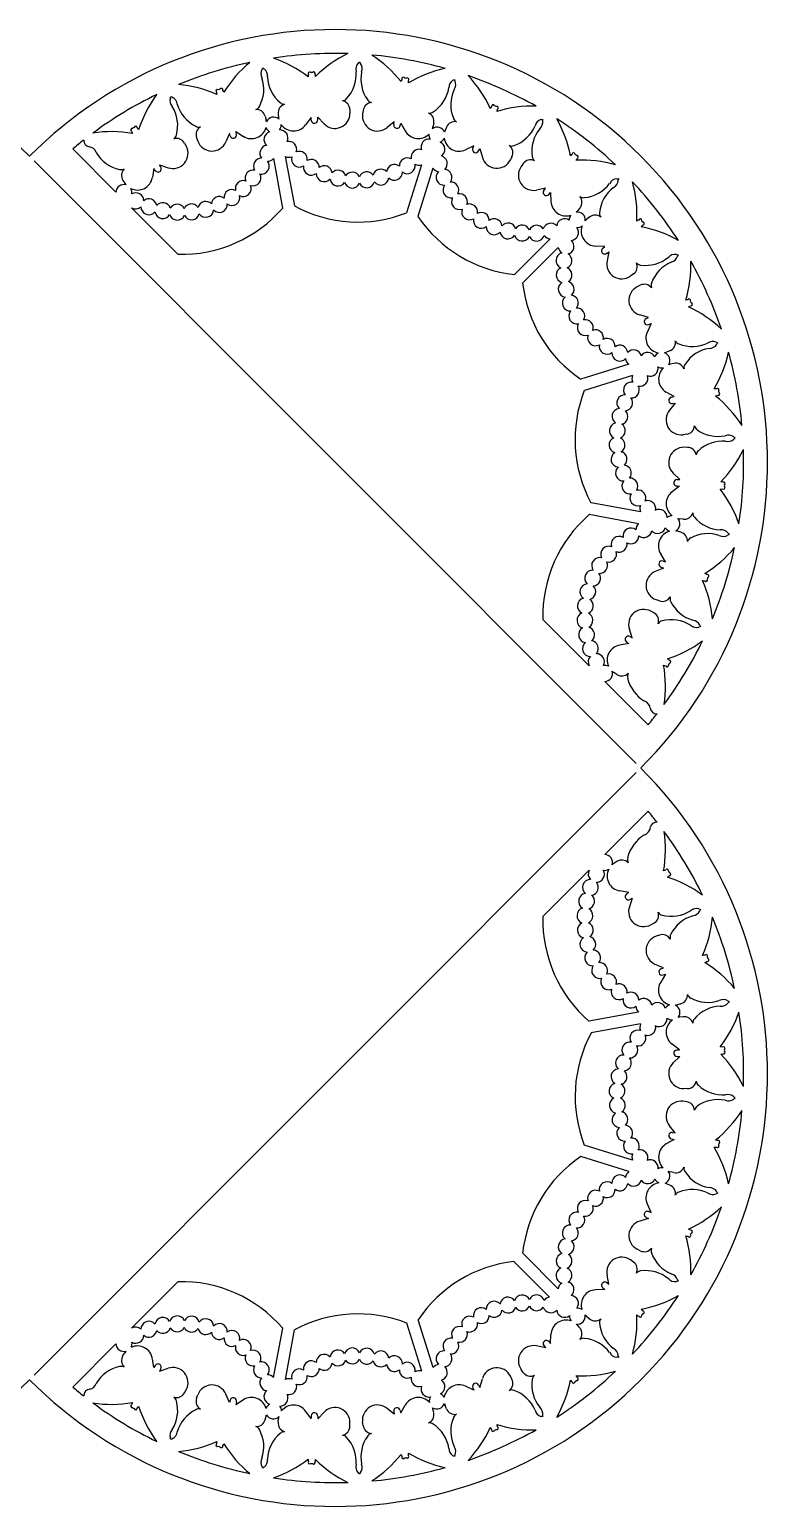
# Model space of a CAD drawing. Extents: x 64 to 312, y 4 to 251.
# Drawn here: x 187.9 to 311.7, y 3.6 to 251.3 of the extents above; entities that cross this region are included whole.
import ezdxf

# ---------------------------------------------------------------- set-up
doc = ezdxf.new("R2010")
doc.units = 0
doc.layers.get('0').update_dxf_attribs({"linetype": 'CONTINUOUS'})

msp = doc.modelspace()

# ---------------------------------------------------------------- linework, layer by layer
for p, q in [((241.63, 237.84), (241.64, 237.25)), ((227.41, 236.71), (227.56, 236.14)), ((229.58, 237.11), (229.64, 236.52)), ((235.1, 236.49), (234.19, 235.26)), ((235.15, 236.05), (235.1, 236.49)), ((236.22, 236.55), (237.28, 235.45)), ((236.23, 236.11), (236.22, 236.55)), ((243.83, 237.7), (243.75, 237.12)), ((249.05, 235.78), (247.86, 234.81)), ((248.99, 235.34), (249.05, 235.78)), ((250.05, 235.15), (250.15, 235.58)), ((250.15, 235.58), (250.91, 234.25)), ((255.71, 235.53), (255.57, 234.95)), ((215.88, 233.12), (216.08, 232.56)), ((221.4, 233.84), (220.8, 232.43)), ((221.55, 233.42), (221.4, 233.84)), ((222.46, 234.17), (223.76, 233.35)), ((222.57, 233.74), (222.46, 234.17)), ((257.81, 234.87), (257.59, 234.32)), ((202.37, 223.97), (195.11, 231.23)), ((213.87, 232.21), (214.16, 231.7)), ((262.41, 231.75), (261.03, 231.1)), ((262.25, 231.34), (262.41, 231.75)), ((263.23, 230.9), (263.43, 231.29)), ((263.43, 231.29), (263.86, 229.83)), ((188.62, 229.25), (289.69, 128.18)), ((208.72, 227.98), (208.48, 226.48)), ((208.97, 227.62), (208.72, 227.98)), ((209.68, 228.56), (211.13, 228.08)), ((209.89, 228.17), (209.68, 228.56)), ((228.82, 229.62), (230.34, 221.31)), ((230.78, 229.98), (232.31, 221.67)), ((253.63, 228.59), (251.12, 220.52)), ((255.55, 228.02), (253.03, 219.93)), ((268.82, 229.92), (268.56, 229.39)), ((270.71, 228.78), (270.36, 228.3)), ((203.54, 225.97), (203.87, 225.48)), ((274.43, 224.65), (272.93, 224.34)), ((274.17, 224.29), (274.43, 224.65)), ((275.02, 223.62), (275.31, 223.96)), ((275.31, 223.96), (275.37, 222.43)), ((212.77, 213.57), (204.99, 221.35)), ((280.21, 221.33), (279.83, 220.88)), ((281.77, 219.77), (281.32, 219.39)), ((275.21, 216.14), (269.24, 210.18)), ((276.59, 214.69), (270.61, 208.72)), ((284.4, 214.87), (282.87, 214.93)), ((284.06, 214.58), (284.4, 214.87)), ((284.73, 213.73), (285.09, 213.99)), ((285.09, 213.99), (284.78, 212.49)), ((289.22, 210.27), (288.74, 209.92)), ((290.36, 208.38), (289.83, 208.11)), ((291.73, 202.99), (290.27, 203.42)), ((291.34, 202.79), (291.73, 202.99)), ((292.19, 201.97), (291.54, 200.59)), ((291.78, 201.81), (292.19, 201.97)), ((295.31, 197.37), (294.76, 197.15)), ((288.41, 195.14), (280.38, 192.63)), ((289.05, 193.24), (280.97, 190.72)), ((295.97, 195.27), (295.39, 195.13)), ((296.02, 189.71), (294.69, 190.47)), ((296.22, 188.6), (295.25, 187.42)), ((295.59, 189.61), (296.02, 189.71)), ((295.78, 188.55), (296.22, 188.6)), ((298.15, 183.39), (297.56, 183.31)), ((298.28, 181.19), (297.69, 181.2)), ((296.99, 175.78), (295.89, 176.84)), ((296.93, 174.66), (295.7, 173.74)), ((296.49, 174.71), (296.93, 174.66)), ((296.55, 175.78), (296.99, 175.78)), ((290.4, 170.37), (282.09, 171.89)), ((290.08, 168.39), (281.8, 169.91)), ((297.55, 169.14), (296.96, 169.2)), ((297.15, 166.97), (296.58, 167.12)), ((294.61, 162.02), (293.79, 163.31)), ((293.86, 161.11), (294.28, 160.96)), ((294.18, 162.13), (294.61, 162.02)), ((294.28, 160.96), (292.87, 160.36)), ((292.66, 153.43), (292.14, 153.71)), ((293.56, 155.44), (293, 155.64)), ((274.01, 152.33), (281.79, 144.55)), ((289, 149.24), (288.52, 150.69)), ((288.62, 149.45), (289, 149.24)), ((288.42, 148.28), (286.92, 148.04)), ((288.06, 148.53), (288.42, 148.28)), ((284.41, 141.93), (291.67, 134.67)), ((286.41, 143.1), (285.92, 143.43)), ((289.69, 126.66), (188.62, 25.59)), ((284.41, 112.91), (291.67, 120.17)), ((286.41, 111.74), (285.92, 111.41)), ((274.01, 102.51), (281.79, 110.29)), ((288.42, 106.56), (286.92, 106.8)), ((288.06, 106.31), (288.42, 106.56)), ((289, 105.6), (288.52, 104.15)), ((288.62, 105.39), (289, 105.6)), ((292.66, 101.41), (292.14, 101.13)), ((293.56, 99.4), (293, 99.2)), ((294.28, 93.89), (292.87, 94.48)), ((294.61, 92.82), (293.79, 91.53)), ((293.86, 93.73), (294.28, 93.89)), ((294.18, 92.71), (294.61, 92.82)), ((297.15, 87.87), (296.58, 87.72)), ((290.06, 86.47), (281.75, 84.94)), ((290.42, 84.5), (282.11, 82.98)), ((297.55, 85.7), (296.96, 85.64)), ((296.93, 80.18), (295.7, 81.1)), ((296.49, 80.13), (296.93, 80.18)), ((296.99, 79.06), (295.89, 78)), ((296.55, 79.06), (296.99, 79.06)), ((298.28, 73.65), (297.69, 73.64)), ((298.15, 71.45), (297.56, 71.53)), ((296.22, 66.24), (295.25, 67.42)), ((296.02, 65.13), (294.69, 64.37)), ((295.59, 65.23), (296.02, 65.13)), ((295.78, 66.29), (296.22, 66.24)), ((288.46, 59.73), (280.37, 62.25)), ((289.03, 61.65), (280.96, 64.16)), ((295.97, 59.57), (295.39, 59.71)), ((295.31, 57.47), (294.76, 57.69)), ((291.34, 52.05), (291.73, 51.85)), ((292.19, 52.87), (291.54, 54.25)), ((291.78, 53.03), (292.19, 52.87)), ((291.73, 51.85), (290.27, 51.42)), ((275.14, 38.69), (269.16, 44.67)), ((276.58, 40.07), (270.62, 46.04)), ((289.22, 44.57), (288.74, 44.92)), ((290.36, 46.46), (289.83, 46.73)), ((285.09, 40.85), (284.78, 42.35)), ((212.77, 41.27), (204.99, 33.49)), ((284.4, 39.97), (282.87, 39.91)), ((284.06, 40.26), (284.4, 39.97)), ((284.73, 41.11), (285.09, 40.85)), ((255.58, 26.87), (253.07, 34.9)), ((281.77, 35.07), (281.32, 35.45)), ((228.83, 25.2), (230.35, 33.48)), ((230.81, 24.88), (232.33, 33.19)), ((253.68, 26.24), (251.16, 34.31)), ((275.31, 30.88), (275.37, 32.41)), ((280.21, 33.51), (279.83, 33.96)), ((202.37, 30.87), (195.11, 23.61)), ((274.43, 30.19), (272.93, 30.5)), ((274.17, 30.55), (274.43, 30.19)), ((275.02, 31.22), (275.31, 30.88)), ((203.54, 28.87), (203.87, 29.36)), ((208.72, 26.86), (208.48, 28.36)), ((208.97, 27.22), (208.72, 26.86)), ((209.68, 26.28), (211.13, 26.76)), ((209.89, 26.67), (209.68, 26.28)), ((263.43, 23.55), (263.86, 25.01)), ((268.82, 24.92), (268.56, 25.45)), ((270.71, 26.06), (270.36, 26.54)), ((213.87, 22.63), (214.16, 23.14)), ((221.4, 21), (220.8, 22.41)), ((262.41, 23.09), (261.03, 23.74)), ((262.25, 23.5), (262.41, 23.09)), ((263.23, 23.94), (263.43, 23.55)), ((215.88, 21.72), (216.08, 22.28)), ((221.55, 21.42), (221.4, 21)), ((222.46, 20.67), (223.76, 21.49)), ((222.57, 21.1), (222.46, 20.67)), ((249.05, 19.06), (247.86, 20.03)), ((250.15, 19.26), (250.91, 20.59)), ((255.71, 19.31), (255.57, 19.89)), ((257.81, 19.97), (257.59, 20.52)), ((227.41, 18.13), (227.56, 18.7)), ((229.58, 17.73), (229.64, 18.32)), ((235.1, 18.35), (234.19, 19.58)), ((235.15, 18.79), (235.1, 18.35)), ((236.22, 18.29), (237.28, 19.39)), ((236.23, 18.73), (236.22, 18.29)), ((241.63, 17), (241.64, 17.59)), ((243.83, 17.14), (243.75, 17.72)), ((248.99, 19.5), (249.05, 19.06)), ((250.05, 19.69), (250.15, 19.26))]:
    msp.add_line(p, q)
for centre, radius, start, end in [((136.56, 178.72), 72.54, 45, 225), ((239.16, 178.72), 72.54, 315, 135), ((239.16, 178.72), 68.54, 102.0707, 112.5447), ((237.81, 230.07), 20.36, 129.64, 148.3927), ((239.16, 178.72), 68.54, 88.2246, 98.6985), ((222.21, 227.21), 20.36, 52.3765, 71.1293), ((250.14, 228.9), 20.36, 115.7938, 134.5465), ((244.05, 244.61), 1.44, 135.3138, 194.815), ((242.31, 246.48), 1.12, 309.3653, 324.0019), ((244.19, 246.37), 1.12, 209.075, 223.7117), ((242.25, 244.71), 1.44, 338.262, 37.7631), ((239.16, 178.72), 68.54, 74.3784, 84.8524), ((234.3, 229.86), 20.36, 38.5304, 57.2831), ((221.18, 241.27), 6, 331.047, 18.464), ((228.14, 243.86), 1.44, 149.16, 208.6611), ((226.01, 245.27), 1.12, 323.2114, 337.8481), ((227.86, 245.61), 1.12, 222.9211, 237.5578), ((226.36, 243.54), 1.44, 352.1081, 51.6093), ((233.79, 243.58), 6, 182.3052, 229.7223), ((234.87, 243.88), 0.256, 41.6699, 221.6699), ((235.24, 243.46), 0.619, 156.134, 191.3247), ((235.24, 243.46), 0.619, 79.7173, 107.2058), ((235.56, 243.92), 0.255, 325.4078, 145.4078), ((235.24, 243.46), 0.619, 355.5984, 31.0983), ((236.67, 243.75), 6, 317.2008, 4.6179), ((249.47, 242.98), 6, 168.4591, 215.8761), ((250.85, 242.51), 0.619, 142.2879, 177.4785), ((250.59, 243.01), 0.256, 27.8237, 207.8237), ((250.85, 242.51), 0.619, 65.8712, 93.3596), ((251.27, 242.89), 0.255, 311.5617, 131.5617), ((261.83, 224.81), 20.36, 101.9477, 120.7004), ((259.67, 241.52), 1.44, 121.4677, 180.9688), ((258.44, 243.76), 1.12, 295.5191, 310.1558), ((260.24, 243.2), 1.12, 195.2288, 209.8655), ((239.16, 178.72), 68.54, 60.5323, 71.0062), ((246.68, 229.53), 20.36, 24.6842, 43.437), ((239.16, 178.72), 68.54, 115.9169, 126.3908), ((225.56, 228.25), 20.36, 143.4861, 162.2388), ((211.09, 221.74), 20.36, 66.2227, 84.9754), ((219.4, 240.96), 0.256, 55.5161, 235.5161), ((219.86, 240.64), 0.619, 169.9802, 205.1708), ((219.86, 240.64), 0.619, 93.5635, 121.0519), ((220.06, 241.16), 0.255, 339.254, 159.254), ((219.86, 240.64), 0.619, 9.4445, 44.9445), ((250.85, 242.51), 0.619, 341.7522, 17.2522), ((252.31, 242.46), 6, 303.3547, 350.7717), ((264.55, 238.65), 6, 154.6129, 202.03), ((257.95, 242.06), 1.44, 324.4158, 23.9169), ((212.87, 239.33), 1.44, 163.0061, 222.5073), ((210.46, 240.19), 1.12, 337.0576, 351.6942), ((212.18, 240.96), 1.12, 236.7673, 251.404), ((206.73, 235.15), 6, 344.8931, 32.3102), ((211.22, 238.59), 1.44, 5.9543, 65.4554), ((218.42, 240.41), 6, 196.1514, 243.5684), ((225.52, 238.8), 1.01, 287.8406, 334.5324), ((225.95, 236.33), 1.51, 14.7795, 94.5047), ((231.08, 237.27), 1.51, 106.2645, 185.9897), ((230.61, 239.73), 1.01, 226.2368, 272.9286), ((240.29, 240.32), 1.01, 273.9945, 320.6863), ((240.12, 237.81), 1.51, 0.9334, 80.6586), ((245.33, 237.5), 1.51, 92.4184, 172.1436), ((245.46, 240), 1.01, 212.3906, 259.0824), ((265.78, 237.86), 0.619, 128.4417, 163.6324), ((265.64, 238.41), 0.256, 13.9776, 193.9776), ((265.78, 237.86), 0.619, 52.025, 79.5135), ((266.28, 238.12), 0.255, 297.7155, 117.7155), ((272.2, 218.05), 20.36, 88.1015, 106.8542), ((265.78, 237.86), 0.619, 327.9061, 3.406), ((225.11, 235.49), 2.53, 6.9811, 14.7795), ((228.83, 235.24), 1.33, 50.0964, 154.9296), ((232.16, 236.78), 2.53, 185.9897, 192.0183), ((228.77, 235.23), 1.33, 322.2614, 3.5427), ((232.16, 236.78), 2.53, 215.5941, 323.0917), ((235.69, 236.08), 0.538, 183.4615, 3.4615), ((239.11, 237.21), 2.53, 223.8313, 0.9334), ((246.26, 236.77), 2.53, 172.1436, 309.2456), ((249.52, 235.24), 0.538, 169.6154, 349.6154), ((255, 238.26), 1.01, 260.1483, 306.8401), ((254.23, 235.87), 1.51, 347.0872, 66.8124), ((259.22, 234.31), 1.51, 78.5722, 158.2974), ((259.94, 236.72), 1.01, 198.5445, 245.2363), ((274.11, 234.79), 1.44, 107.6215, 167.1226), ((272.56, 235.72), 1.44, 310.5697, 10.0708), ((273.44, 237.25), 1.12, 281.673, 296.3096), ((275.05, 236.28), 1.12, 181.3827, 196.0194), ((239.16, 178.72), 68.54, 46.6861, 57.1601), ((258.63, 226.25), 20.36, 10.8381, 29.5908), ((201.61, 213.78), 20.36, 80.0688, 98.8216), ((205.08, 234.42), 0.256, 69.3622, 249.3622), ((205.6, 234.22), 0.619, 183.8263, 219.017), ((205.6, 234.22), 0.619, 107.4096, 134.8981), ((205.67, 234.78), 0.255, 353.1001, 173.1001), ((205.6, 234.22), 0.619, 23.2907, 58.7906), ((211.53, 233.79), 1.01, 301.6868, 348.3786), ((212.54, 231.49), 1.51, 28.6257, 108.3509), ((216.25, 235.91), 1.01, 240.0829, 286.7747), ((217.31, 233.63), 1.51, 120.1107, 199.8359), ((222.06, 233.58), 0.538, 197.3077, 17.3077), ((225.11, 235.49), 2.53, 237.6775, 345.1751), ((228.53, 232.84), 1.33, 107.2397, 229.0342), ((228.83, 235.24), 1.33, 197.2266, 238.5079), ((229.9, 233.09), 1.33, 331.7351, 93.5296), ((253.1, 235.52), 2.53, 209.9852, 315.2754), ((254.9, 231.58), 1.33, 81.6841, 201.3419), ((256.22, 233.58), 1.33, 173.3535, 211.2587), ((253.1, 235.52), 2.53, 339.2888, 347.0872), ((256.28, 233.56), 1.33, 22.4041, 127.2373), ((256.22, 233.58), 1.33, 294.5691, 335.8504), ((259.95, 233.39), 2.53, 187.9018, 295.3994), ((259.95, 233.39), 2.53, 158.2974, 164.326), ((267.18, 237.46), 6, 289.5085, 336.9256), ((278.15, 230.83), 6, 140.7667, 188.1838), ((239.16, 178.72), 68.54, 128.0081, 129.9905), ((198.07, 232.69), 1.12, 178.3605, 258.5444), ((197.71, 230.16), 1.44, 19.8004, 84.493), ((204.26, 233.65), 6, 209.9975, 257.4146), ((211.93, 230.48), 2.53, 251.5236, 28.6257), ((218.47, 233.42), 2.53, 199.8359, 336.9379), ((227.84, 230.52), 1.33, 97.766, 219.5605), ((231.37, 231.17), 1.33, 341.2087, 103.0032), ((233.14, 229.51), 1.33, 350.4015, 112.4769), ((253.21, 229.85), 1.33, 70.0737, 191.8682), ((256.23, 231.16), 1.33, 304.0428, 65.8373), ((262.74, 231.12), 0.538, 155.7692, 335.7692), ((267.47, 230.6), 1.51, 333.2411, 52.9662), ((268.79, 232.73), 1.01, 246.3022, 292.994), ((279.15, 230.33), 0.256, 0.1314, 180.1314), ((203.23, 228.77), 1.01, 253.9291, 300.6209), ((204.8, 226.81), 1.51, 133.9568, 213.682), ((209.43, 227.9), 0.538, 211.1538, 31.1538), ((226.77, 228.34), 1.33, 88.2923, 210.3677), ((226.77, 228.34), 1.33, 259.0995, 39.5605), ((227.84, 230.52), 1.33, 268.2923, 317.4638), ((231.37, 231.17), 1.33, 243.6227, 292.4769), ((233.14, 229.51), 1.33, 161.2087, 301.6697), ((235.15, 228.16), 1.33, 170.4015, 309.3555), ((235.15, 228.16), 1.33, 358.0873, 121.6697), ((237.32, 227.09), 1.33, 6.6938, 129.3555), ((249.1, 227.31), 1.33, 51.4072, 174.9896), ((251.25, 228.41), 1.33, 60.6, 182.6754), ((251.25, 228.41), 1.33, 231.4072, 11.8682), ((253.21, 229.85), 1.33, 240.6, 288.6428), ((256.64, 228.78), 1.33, 214.7891, 264.7846), ((256.64, 228.78), 1.33, 313.5164, 75.3109), ((266.29, 230.53), 2.53, 196.139, 333.2411), ((272.43, 226.82), 2.53, 144.4512, 281.5533), ((271.94, 227.9), 1.51, 64.7261, 144.4512), ((273.22, 230.06), 1.01, 184.6983, 231.3901), ((279.16, 229.77), 0.619, 114.5956, 149.7862), ((279.16, 229.77), 0.619, 38.1789, 65.6673), ((279.16, 229.77), 0.619, 314.0599, 349.5599), ((280.65, 209), 20.36, 74.2553, 93.0081), ((279.7, 229.91), 0.255, 283.8694, 103.8694), ((205.98, 226.88), 2.53, 213.682, 221.4805), ((205.98, 226.88), 2.53, 243.2864, 350.784), ((223.73, 224.6), 1.33, 71.4137, 194.0754), ((225.38, 226.37), 1.33, 79.0995, 202.6819), ((225.38, 226.37), 1.33, 251.4137, 30.3677), ((237.32, 227.09), 1.33, 178.0873, 317.962), ((239.62, 226.35), 1.33, 186.6938, 327.4357), ((239.62, 226.35), 1.33, 16.1675, 137.962), ((242.02, 226.01), 1.33, 196.1675, 336.9094), ((242.02, 226.01), 1.33, 25.6412, 147.4357), ((244.44, 226.06), 1.33, 35.1149, 156.9094), ((244.44, 226.06), 1.33, 205.6412, 346.3831), ((246.82, 226.51), 1.33, 43.7214, 166.3831), ((246.82, 226.51), 1.33, 215.1149, 354.9896), ((249.1, 227.31), 1.33, 223.7214, 2.6754), ((257.43, 226.49), 1.33, 133.5164, 273.9774), ((257.43, 226.49), 1.33, 322.7092, 84.7846), ((258.58, 224.36), 1.33, 330.395, 93.9774), ((280.42, 229.05), 6, 275.6623, 323.0794), ((286.51, 224.79), 1.44, 93.7754, 153.2765), ((285.23, 226.07), 1.44, 296.7235, 356.2246), ((286.46, 227.35), 1.12, 267.8268, 282.4635), ((287.79, 226.02), 1.12, 167.5365, 182.1732), ((239.16, 178.72), 68.54, 32.8399, 43.3139), ((269.44, 220.21), 20.36, 356.9919, 15.7447), ((203.7, 223.93), 1.33, 73.5319, 178.3652), ((203.7, 223.93), 1.33, 349.9537, 31.235), ((205.7, 222.56), 1.33, 359.4274, 121.2219), ((219.71, 221.92), 1.33, 53.3335, 175.128), ((221.83, 223.09), 1.33, 62.8072, 184.6017), ((221.83, 223.09), 1.33, 233.3335, 14.0754), ((223.73, 224.6), 1.33, 242.8072, 22.6819), ((258.58, 224.36), 1.33, 142.7092, 281.6632), ((260.01, 222.4), 1.33, 150.395, 290.2697), ((260.01, 222.4), 1.33, 339.0015, 101.6632), ((274.6, 223.95), 0.538, 141.9231, 321.9231), ((279.06, 222.32), 1.51, 319.3949, 39.1201), ((280.85, 224.07), 1.01, 232.456, 279.1478), ((289.49, 219.98), 6, 126.9206, 174.3377), ((205.64, 222.51), 1.33, 240.9937, 314.1433), ((207.89, 221.54), 1.33, 179.4274, 320.1692), ((207.89, 221.54), 1.33, 8.9011, 130.6956), ((210.22, 220.9), 1.33, 188.9011, 329.362), ((210.22, 220.9), 1.33, 18.0938, 140.1692), ((212.63, 220.63), 1.33, 25.7796, 149.362), ((213.35, 236.07), 22.51, 268.5296, 319.0275), ((215.05, 220.69), 1.33, 34.3862, 157.0478), ((217.43, 221.11), 1.33, 43.8598, 165.6543), ((217.43, 221.11), 1.33, 214.3862, 355.128), ((219.71, 221.92), 1.33, 223.8598, 4.6017), ((242.95, 241.37), 22.39, 241.6266, 291.4087), ((261.71, 220.68), 1.33, 159.0015, 299.7434), ((261.71, 220.68), 1.33, 348.4752, 110.2697), ((263.67, 219.26), 1.33, 357.9489, 119.7434), ((277.9, 222.53), 2.53, 182.2929, 287.5831), ((277.9, 222.53), 2.53, 311.5965, 319.3949), ((279.81, 219.33), 1.33, 354.7118, 99.545), ((284.51, 220.41), 1.01, 170.8522, 217.544), ((212.63, 220.63), 1.33, 198.0938, 337.0478), ((215.05, 220.69), 1.33, 205.7796, 345.6543), ((271.63, 232.49), 22.44, 214.0393, 263.8955), ((263.67, 219.26), 1.33, 168.4752, 309.2171), ((265.83, 218.18), 1.33, 177.9489, 318.6908), ((265.83, 218.18), 1.33, 7.4226, 129.2171), ((268.15, 217.48), 1.33, 16.0291, 138.6908), ((270.54, 217.13), 1.33, 23.7149, 147.2973), ((272.96, 217.1), 1.33, 32.9077, 154.9831), ((275.36, 217.46), 1.33, 42.3814, 164.1759), ((277.66, 218.21), 1.33, 53.9918, 173.6496), ((279.77, 219.37), 1.33, 145.6612, 183.5664), ((278.65, 217.22), 1.33, 276.3504, 38.1449), ((279.77, 219.37), 1.33, 266.8768, 308.158), ((282.97, 217.46), 2.53, 160.2095, 267.7071), ((282.97, 217.46), 2.53, 130.6051, 136.6336), ((282.76, 218.62), 1.51, 50.8799, 130.6051), ((290.21, 218.72), 0.619, 100.7494, 135.9401), ((290.35, 219.26), 0.256, 346.2853, 166.2853), ((290.21, 218.72), 0.619, 300.2138, 335.7137), ((286.7, 198.19), 20.36, 60.4092, 79.1619), ((290.21, 218.72), 0.619, 24.3327, 51.8211), ((290.78, 218.72), 0.255, 270.0232, 90.0232), ((268.15, 217.48), 1.33, 187.4226, 327.2973), ((270.54, 217.13), 1.33, 196.0291, 334.9831), ((272.96, 217.1), 1.33, 203.7149, 344.1759), ((275.36, 217.46), 1.33, 212.9077, 263.4987), ((277.9, 214.92), 1.33, 285.8241, 47.6186), ((277.54, 212.52), 1.33, 105.8241, 246.2851), ((277.9, 214.92), 1.33, 189.626, 237.0923), ((277.54, 212.52), 1.33, 295.0169, 57.0923), ((284.39, 214.16), 0.538, 128.0769, 308.0769), ((291.27, 217.71), 6, 261.8162, 309.2333), ((296.16, 212.12), 1.44, 79.9292, 139.4303), ((295.23, 213.67), 1.44, 282.8774, 342.3785), ((296.72, 214.61), 1.12, 253.9806, 268.6173), ((297.69, 213), 1.12, 153.6904, 168.327), ((277.57, 210.1), 1.33, 115.0169, 253.9709), ((277.57, 210.1), 1.33, 302.7027, 66.2851), ((287.26, 211.98), 2.53, 168.4467, 305.5488), ((288.34, 211.5), 1.51, 305.5488, 25.2739), ((290.5, 212.78), 1.01, 218.6099, 265.3017), ((297.9, 206.74), 6, 113.0744, 160.4915), ((278.49, 211.76), 20.36, 343.1458, 1.8985), ((239.16, 178.72), 68.54, 18.9938, 29.4677), ((292.93, 211.26), 22.46, 186.4951, 236.0337), ((277.92, 207.71), 1.33, 122.7027, 262.5774), ((277.92, 207.71), 1.33, 311.3092, 73.9709), ((290.97, 205.85), 2.53, 116.7589, 253.861), ((291.04, 207.03), 1.51, 37.0338, 116.7589), ((293.18, 208.35), 1.01, 157.006, 203.6978), ((278.62, 205.39), 1.33, 131.3092, 272.0511), ((278.62, 205.39), 1.33, 320.7829, 82.5774), ((298.3, 205.33), 0.619, 86.9033, 122.0939), ((298.56, 205.83), 0.256, 332.4391, 152.4391), ((298.3, 205.33), 0.619, 10.4865, 37.975), ((279.7, 203.23), 1.33, 140.7829, 281.5248), ((279.7, 203.23), 1.33, 330.2566, 92.0511), ((298.3, 205.33), 0.619, 286.3676, 321.8676), ((289.97, 186.24), 20.36, 46.563, 65.3158), ((298.85, 205.2), 0.255, 256.177, 76.177), ((281.12, 201.27), 1.33, 150.2566, 290.9985), ((281.12, 201.27), 1.33, 339.7303, 101.5248), ((282.84, 199.57), 1.33, 348.3368, 110.9985), ((291.56, 202.3), 0.538, 114.2308, 294.2308), ((282.84, 199.57), 1.33, 159.7303, 299.605), ((284.8, 198.14), 1.33, 168.3368, 307.2908), ((284.8, 198.14), 1.33, 356.0226, 119.605), ((286.93, 196.99), 1.33, 5.2154, 127.2908), ((293.83, 199.51), 2.53, 154.6006, 259.8908), ((294.75, 198.78), 1.51, 291.7026, 11.4278), ((297.16, 199.5), 1.01, 204.7637, 251.4555), ((299.09, 204.1), 6, 247.97, 295.3871), ((302.5, 197.51), 1.44, 66.0831, 125.5842), ((301.96, 199.23), 1.44, 269.0312, 328.5323), ((303.64, 199.8), 1.12, 240.1345, 254.7712), ((304.2, 198), 1.12, 139.8442, 154.4809), ((286.93, 196.99), 1.33, 176.0226, 316.4836), ((289.22, 196.2), 1.33, 185.2154, 232.8573), ((289.22, 196.2), 1.33, 14.6891, 136.4836), ((291.6, 195.79), 1.33, 26.2995, 145.9572), ((294, 195.84), 1.33, 117.9689, 155.8741), ((293.83, 199.51), 2.53, 283.9042, 291.7026), ((294.02, 195.78), 1.33, 327.0195, 71.8527), ((302.9, 191.87), 6, 99.2283, 146.6453), ((285.25, 201.39), 20.36, 329.2996, 348.0523), ((239.16, 178.72), 68.54, 5.1476, 15.6216), ((290.29, 192.77), 1.33, 158.9905, 209.4), ((290.29, 192.77), 1.33, 258.1318, 19.9263), ((292.02, 194.46), 1.33, 248.6581, 10.4526), ((294, 195.84), 1.33, 239.1845, 280.4657), ((295.96, 192.66), 2.53, 132.5172, 240.0148), ((295.96, 192.66), 2.53, 102.9128, 108.9413), ((296.31, 193.79), 1.51, 23.1876, 102.9128), ((298.7, 194.56), 1.01, 143.1599, 189.8517), ((301.91, 182.51), 22.5, 158.5996, 208.1835), ((288.86, 190.81), 1.33, 78.1318, 218.5928), ((288.86, 190.81), 1.33, 267.3246, 29.4), ((302.95, 190.41), 0.619, 73.0571, 108.2478), ((303.32, 190.83), 0.256, 318.593, 138.593), ((287.75, 188.66), 1.33, 87.3246, 226.2786), ((287.75, 188.66), 1.33, 275.0104, 38.5928), ((295.68, 189.08), 0.538, 100.3846, 280.3846), ((302.95, 190.41), 0.619, 272.5215, 308.0214), ((290.3, 173.86), 20.36, 32.7169, 51.4696), ((303.45, 190.15), 0.255, 242.3309, 62.3309), ((302.95, 190.41), 0.619, 356.6404, 24.1288), ((286.95, 186.37), 1.33, 95.0104, 234.8851), ((286.95, 186.37), 1.33, 283.6169, 46.2786), ((297.21, 185.82), 2.53, 140.7544, 277.8564), ((286.5, 184), 1.33, 103.6169, 244.3588), ((286.5, 184), 1.33, 293.0906, 54.8851), ((297.94, 184.89), 1.51, 277.8564, 357.5816), ((300.45, 185.02), 1.01, 190.9176, 237.6094), ((303.42, 189.02), 6, 234.1239, 281.5409), ((286.45, 181.58), 1.33, 113.0906, 253.8325), ((286.45, 181.58), 1.33, 302.5643, 64.3588), ((297.65, 178.67), 2.53, 89.0666, 226.1687), ((298.25, 179.68), 1.51, 9.3414, 89.0666), ((304.19, 176.23), 6, 85.3821, 132.7992), ((289.34, 189.7), 20.36, 315.4535, 334.2062), ((305.15, 181.81), 1.44, 52.2369, 111.738), ((305.05, 183.61), 1.44, 255.185, 314.6862), ((306.81, 183.75), 1.12, 226.2883, 240.925), ((306.92, 181.87), 1.12, 125.9981, 140.6347), ((239.16, 178.72), 68.54, 351.3015, 1.7754), ((286.79, 179.18), 1.33, 122.5643, 263.3062), ((286.79, 179.18), 1.33, 312.038, 73.8325), ((300.76, 179.85), 1.01, 129.3137, 176.0055), ((287.53, 176.88), 1.33, 132.038, 271.9127), ((287.53, 176.88), 1.33, 320.6445, 83.3062), ((288.6, 174.71), 1.33, 328.3303, 91.9127), ((288.6, 174.71), 1.33, 140.6445, 279.5985), ((289.95, 172.7), 1.33, 148.3303, 288.7913), ((289.95, 172.7), 1.33, 337.5231, 99.5985), ((297.23, 171.72), 2.53, 126.9083, 232.1985), ((296.52, 175.25), 0.538, 86.5385, 266.5385), ((303.9, 174.8), 0.619, 258.6753, 294.1752), ((287.65, 161.77), 20.36, 18.8707, 37.6235), ((303.9, 174.8), 0.619, 59.211, 94.4016), ((304.32, 174.43), 0.255, 228.4847, 48.4847), ((304.36, 175.12), 0.256, 304.7468, 124.7468), ((303.9, 174.8), 0.619, 342.7942, 10.2827), ((291.61, 170.93), 1.33, 157.5231, 205.165), ((291.61, 170.93), 1.33, 346.9968, 108.7913), ((296.45, 152.9), 22.45, 130.7525, 181.4537), ((293.53, 169.46), 1.33, 358.6072, 118.2649), ((295.68, 168.39), 1.33, 90.2766, 128.1818), ((295.67, 168.33), 1.33, 299.3272, 44.1604), ((297.23, 171.72), 2.53, 256.2118, 264.0103), ((297.71, 170.64), 1.51, 264.0103, 343.7355), ((300.17, 170.17), 1.01, 177.0714, 223.7632), ((304.02, 173.35), 6, 220.2777, 267.6948), ((286.81, 164.94), 1.33, 59.6323, 198.5863), ((288.78, 166.33), 1.33, 50.4395, 190.9005), ((288.78, 166.33), 1.33, 239.6323, 1.7077), ((290.96, 167.4), 1.33, 131.2982, 181.7077), ((290.96, 167.4), 1.33, 230.4395, 352.234), ((293.28, 168.09), 1.33, 220.9658, 342.7603), ((295.93, 164.67), 2.53, 104.8249, 212.3225), ((295.68, 168.39), 1.33, 211.4921, 252.7734), ((295.93, 164.67), 2.53, 75.2205, 81.249), ((296.77, 165.5), 1.51, 355.4953, 75.2205), ((299.24, 165.08), 1.01, 115.4676, 162.1594), ((301.71, 160.74), 6, 71.536, 118.953), ((304.3, 167.7), 1.44, 241.3389, 300.84), ((303.98, 165.92), 1.44, 38.3907, 97.8919), ((305.71, 165.56), 1.12, 112.1519, 126.7886), ((306.05, 167.42), 1.12, 212.4422, 227.0789), ((285.04, 163.29), 1.33, 67.3181, 207.1928), ((285.04, 163.29), 1.33, 255.9246, 18.5863), ((286.81, 164.94), 1.33, 247.3181, 10.9005), ((290.51, 177.37), 20.36, 301.6073, 320.36), ((239.16, 178.72), 68.54, 337.4553, 347.9293), ((283.53, 161.39), 1.33, 75.9246, 216.6665), ((283.53, 161.39), 1.33, 265.3983, 27.1928), ((294.02, 161.62), 0.538, 72.6923, 252.6923), ((282.36, 159.27), 1.33, 85.3983, 226.1402), ((282.36, 159.27), 1.33, 274.872, 36.6665), ((293.86, 158.03), 2.53, 113.0621, 250.1641), ((282.18, 150.65), 20.36, 5.0246, 23.7773), ((301.08, 159.42), 0.619, 244.8292, 280.3291), ((301.08, 159.42), 0.619, 45.3648, 80.5555), ((301.4, 158.96), 0.255, 214.6386, 34.6386), ((301.6, 159.62), 0.256, 290.9007, 110.9007), ((301.08, 159.42), 0.619, 328.9481, 356.4365), ((281.55, 156.99), 1.33, 94.872, 235.6138), ((281.55, 156.99), 1.33, 284.3457, 46.1402), ((294.07, 156.86), 1.51, 250.1641, 329.8893), ((296.35, 155.81), 1.01, 163.2253, 209.9171), ((281.13, 154.61), 1.33, 104.3457, 244.2204), ((281.13, 154.61), 1.33, 292.9522, 55.6138), ((290.92, 151.49), 2.53, 61.3743, 198.4764), ((300.85, 157.98), 6, 206.4316, 253.8486), ((281.07, 152.19), 1.33, 112.9522, 251.9062), ((281.07, 152.19), 1.33, 300.638, 64.2204), ((291.93, 152.1), 1.51, 341.6491, 61.3743), ((294.23, 151.09), 1.01, 101.6214, 148.3132), ((295.59, 146.29), 6, 57.6898, 105.1069), ((299.77, 152.43), 1.44, 227.4927, 286.9939), ((299.03, 150.78), 1.44, 24.5446, 84.0457), ((300.63, 150.02), 1.12, 98.3058, 112.9424), ((301.4, 151.74), 1.12, 198.596, 213.2327), ((281.34, 149.78), 1.33, 120.638, 261.0989), ((281.34, 149.78), 1.33, 309.8308, 71.9062), ((281.98, 147.45), 1.33, 319.3044, 81.0989), ((288.34, 148.99), 0.538, 58.8462, 238.8462), ((239.16, 178.72), 68.54, 323.6092, 334.0831), ((288.7, 165.12), 20.36, 287.7612, 306.5139), ((281.98, 147.45), 1.33, 129.8308, 270.5726), ((283, 145.26), 1.33, 330.9149, 90.5726), ((287.32, 145.53), 2.53, 99.216, 204.5061), ((282.95, 145.2), 1.33, 135.9757, 209.4441), ((284.4, 143.3), 1.33, 62.5843, 100.4895), ((274.22, 141.17), 20.36, 351.1784, 9.9312), ((294.66, 145.16), 0.619, 230.983, 266.4829), ((294.86, 144.64), 0.255, 200.7924, 20.7924), ((294.66, 145.16), 0.619, 31.5187, 66.7093), ((294.66, 145.16), 0.619, 315.1019, 342.5904), ((295.22, 145.23), 0.256, 277.0545, 97.0545), ((284.37, 143.26), 1.33, 271.6348, 16.4681), ((287.32, 145.53), 2.53, 228.5195, 236.318), ((287.25, 144.36), 1.51, 236.318, 316.0432), ((289.21, 142.79), 1.01, 149.3791, 196.0709), ((294.09, 143.82), 6, 192.5854, 240.0025), ((290.61, 137.26), 1.44, 10.6984, 70.1996), ((239.16, 178.72), 68.54, 320.0095, 321.9919), ((293.13, 137.62), 1.12, 184.7499, 271.6395), ((136.56, 76.12), 72.54, 135, 315), ((239.16, 76.12), 72.54, 225, 45), ((239.16, 76.12), 68.54, 38.0081, 39.9905), ((290.61, 117.58), 1.44, 289.8004, 354.493), ((293.13, 117.22), 1.12, 88.3605, 168.5444), ((274.22, 113.67), 20.36, 350.0688, 8.8216), ((239.16, 76.12), 68.54, 25.9169, 36.3908), ((294.09, 111.02), 6, 119.9975, 167.4146), ((284.37, 111.58), 1.33, 343.5319, 88.3652), ((287.25, 110.48), 1.51, 43.9568, 123.682), ((289.21, 112.05), 1.01, 163.9291, 210.6209), ((282.95, 109.64), 1.33, 150.9937, 224.1433), ((283, 109.58), 1.33, 269.4274, 31.2219), ((284.37, 111.58), 1.33, 259.9537, 301.235), ((287.32, 109.31), 2.53, 153.2864, 260.784), ((287.32, 109.31), 2.53, 123.682, 131.4805), ((294.66, 109.68), 0.619, 93.8263, 129.017), ((294.86, 110.2), 0.256, 339.3622, 159.3622), ((294.66, 109.68), 0.619, 293.2907, 328.7906), ((288.7, 89.72), 20.36, 53.4861, 72.2388), ((294.66, 109.68), 0.619, 17.4096, 44.8981), ((295.22, 109.61), 0.255, 263.1001, 83.1001), ((281.98, 107.39), 1.33, 89.4274, 230.1692), ((281.98, 107.39), 1.33, 278.9011, 40.6956), ((281.34, 105.06), 1.33, 98.9011, 239.362), ((281.34, 105.06), 1.33, 288.0938, 50.1692), ((288.34, 105.85), 0.538, 121.1538, 301.1538), ((290.92, 103.35), 2.53, 161.5236, 298.6257), ((296.51, 101.94), 22.51, 178.5296, 229.0275), ((281.07, 102.65), 1.33, 108.0938, 247.0478), ((281.07, 102.65), 1.33, 295.7796, 59.362), ((291.93, 102.74), 1.51, 298.6257, 18.3509), ((294.23, 103.75), 1.01, 211.6868, 258.3786), ((295.59, 108.55), 6, 254.8931, 302.3102), ((300.85, 96.86), 6, 106.1514, 153.5684), ((299.77, 102.41), 1.44, 73.0061, 132.5073), ((299.03, 104.06), 1.44, 275.9543, 335.4554), ((300.63, 104.82), 1.12, 247.0576, 261.6942), ((301.4, 103.1), 1.12, 146.7673, 161.404), ((282.18, 104.19), 20.36, 336.2227, 354.9754), ((239.16, 76.12), 68.54, 12.0707, 22.5447), ((281.13, 100.23), 1.33, 115.7796, 255.6543), ((281.13, 100.23), 1.33, 304.3862, 67.0478), ((281.55, 97.85), 1.33, 313.8598, 75.6543), ((293.86, 96.82), 2.53, 109.8359, 246.9379), ((294.07, 97.98), 1.51, 30.1107, 109.8359), ((296.35, 99.03), 1.01, 150.0829, 196.7747), ((281.55, 97.85), 1.33, 124.3862, 265.128), ((282.36, 95.57), 1.33, 323.3335, 85.128), ((282.36, 95.57), 1.33, 133.8598, 274.6017), ((283.53, 93.45), 1.33, 143.3335, 284.0754), ((283.53, 93.45), 1.33, 332.8072, 94.6017), ((301.08, 95.42), 0.619, 79.9802, 115.1708), ((301.08, 95.42), 0.619, 279.4445, 314.9445), ((290.51, 77.47), 20.36, 39.64, 58.3927), ((301.4, 95.88), 0.256, 325.5161, 145.5161), ((301.61, 95.22), 0.255, 249.254, 69.254), ((301.08, 95.42), 0.619, 3.5635, 31.0519), ((285.04, 91.55), 1.33, 152.8072, 292.6819), ((285.04, 91.55), 1.33, 341.4137, 104.0754), ((294.02, 93.22), 0.538, 107.3077, 287.3077), ((286.81, 89.91), 1.33, 161.4137, 300.3677), ((286.81, 89.91), 1.33, 349.0995, 112.6819), ((288.78, 88.51), 1.33, 358.2923, 120.3677), ((295.93, 90.17), 2.53, 147.6775, 255.1751), ((296.77, 89.34), 1.51, 284.7795, 4.5047), ((299.24, 89.76), 1.01, 197.8406, 244.5324), ((288.78, 88.51), 1.33, 169.0995, 309.5605), ((290.96, 87.44), 1.33, 178.2923, 227.4638), ((290.96, 87.44), 1.33, 7.766, 129.5605), ((293.28, 86.75), 1.33, 17.2397, 139.0342), ((295.68, 86.45), 1.33, 107.2266, 148.5079), ((295.93, 90.17), 2.53, 276.9811, 284.7795), ((295.68, 86.45), 1.33, 320.0964, 64.9296), ((301.71, 94.1), 6, 241.047, 288.464), ((304.02, 81.49), 6, 92.3052, 139.7223), ((304.3, 87.14), 1.44, 59.16, 118.6611), ((303.98, 88.92), 1.44, 262.1081, 321.6093), ((305.71, 89.28), 1.12, 233.2114, 247.8481), ((306.05, 87.42), 1.12, 132.9211, 147.5578), ((291.61, 83.91), 1.33, 153.6227, 202.4769), ((293.53, 85.38), 1.33, 241.7351, 3.5296), ((297.23, 83.12), 2.53, 125.5941, 233.0917), ((295.67, 86.51), 1.33, 232.2614, 273.5427), ((297.23, 83.12), 2.53, 95.9897, 102.0183), ((297.71, 84.2), 1.51, 16.2645, 95.9897), ((300.17, 84.67), 1.01, 136.2368, 182.9286), ((287.65, 93.07), 20.36, 322.3765, 341.1293), ((239.16, 76.12), 68.54, 358.2246, 8.6985), ((301.81, 72.33), 22.39, 151.6266, 201.4087), ((289.95, 82.14), 1.33, 71.2087, 211.6697), ((289.95, 82.14), 1.33, 260.4015, 22.4769), ((291.61, 83.91), 1.33, 251.2087, 13.0032), ((287.53, 77.96), 1.33, 88.0873, 227.962), ((288.6, 80.13), 1.33, 80.4015, 219.3555), ((288.6, 80.13), 1.33, 268.0873, 31.6697), ((296.52, 79.59), 0.538, 93.4615, 273.4615), ((303.9, 80.04), 0.619, 66.134, 101.3247), ((303.9, 80.04), 0.619, 265.5984, 301.0983), ((289.34, 65.14), 20.36, 25.7938, 44.5465), ((304.32, 80.41), 0.256, 311.6699, 131.6699), ((304.36, 79.72), 0.255, 235.4078, 55.4078), ((303.9, 80.04), 0.619, 349.7173, 17.2058), ((286.79, 75.66), 1.33, 96.6938, 237.4357), ((287.53, 77.96), 1.33, 276.6938, 39.3555), ((297.65, 76.18), 2.53, 133.8313, 270.9334), ((286.45, 73.26), 1.33, 106.1675, 246.9094), ((286.45, 73.26), 1.33, 295.6412, 57.4357), ((286.79, 75.66), 1.33, 286.1675, 47.962), ((298.25, 75.16), 1.51, 270.9334, 350.6586), ((300.76, 74.99), 1.01, 183.9945, 230.6863), ((286.5, 70.84), 1.33, 115.6412, 256.3831), ((286.5, 70.84), 1.33, 305.1149, 66.9094), ((304.19, 78.61), 6, 227.2008, 274.6179), ((305.15, 73.03), 1.44, 248.262, 307.7631), ((305.05, 71.23), 1.44, 45.3138, 104.815), ((306.81, 71.09), 1.12, 119.075, 133.7117), ((306.92, 72.97), 1.12, 219.3653, 234.0019), ((286.95, 68.47), 1.33, 125.1149, 264.9896), ((286.95, 68.47), 1.33, 313.7214, 76.3831), ((297.21, 69.02), 2.53, 82.1436, 219.2456), ((297.94, 69.95), 1.51, 2.4184, 82.1436), ((300.45, 69.82), 1.01, 122.3906, 169.0824), ((303.42, 65.82), 6, 78.4591, 125.8761), ((290.3, 80.98), 20.36, 308.5304, 327.2831), ((239.16, 76.12), 68.54, 344.3784, 354.8524), ((287.75, 66.18), 1.33, 133.7214, 272.6754), ((287.75, 66.18), 1.33, 321.4072, 84.9896), ((288.86, 64.03), 1.33, 141.4072, 281.8682), ((288.86, 64.03), 1.33, 330.6, 92.6754), ((295.68, 65.76), 0.538, 79.6154, 259.6154), ((302.95, 64.43), 0.619, 52.2879, 87.4785), ((303.45, 64.7), 0.256, 297.8237, 117.8237), ((302.95, 64.43), 0.619, 335.8712, 3.3596), ((292.93, 43.65), 22.44, 124.0393, 173.8955), ((290.29, 62.07), 1.33, 150.6, 198.6428), ((290.29, 62.07), 1.33, 340.0737, 101.8682), ((295.96, 62.18), 2.53, 119.9852, 225.2754), ((285.25, 53.45), 20.36, 11.9477, 30.7004), ((302.95, 64.43), 0.619, 251.7522, 287.2522), ((303.33, 64.01), 0.255, 221.5617, 41.5617), ((289.22, 58.64), 1.33, 124.7891, 174.7846), ((292.02, 60.38), 1.33, 351.6841, 111.3419), ((294.02, 59.06), 1.33, 83.3535, 121.2587), ((294, 59), 1.33, 292.4041, 37.2373), ((295.96, 62.18), 2.53, 249.2888, 257.0872), ((296.31, 61.05), 1.51, 257.0872, 336.8124), ((298.7, 60.28), 1.01, 170.1483, 216.8401), ((302.9, 62.97), 6, 213.3547, 260.7717), ((284.8, 56.7), 1.33, 52.7092, 191.6632), ((286.93, 57.85), 1.33, 43.5164, 183.9774), ((286.93, 57.85), 1.33, 232.7092, 354.7846), ((289.22, 58.64), 1.33, 223.5164, 345.3109), ((291.6, 59.05), 1.33, 214.0428, 335.8373), ((293.83, 55.33), 2.53, 97.9018, 205.3994), ((294.02, 59.06), 1.33, 204.5691, 245.8504), ((293.83, 55.33), 2.53, 68.2974, 74.326), ((294.75, 56.06), 1.51, 348.5722, 68.2974), ((301.96, 55.61), 1.44, 31.4677, 90.9688), ((281.12, 53.57), 1.33, 69.0015, 209.7434), ((282.84, 55.27), 1.33, 60.395, 200.2697), ((282.84, 55.27), 1.33, 249.0015, 11.6632), ((284.8, 56.7), 1.33, 240.395, 3.9774), ((297.16, 55.34), 1.01, 108.5445, 155.2363), ((299.09, 50.74), 6, 64.6129, 112.03), ((302.5, 57.33), 1.44, 234.4158, 293.9169), ((303.64, 55.05), 1.12, 105.2288, 119.8655), ((304.2, 56.84), 1.12, 205.5191, 220.1558), ((279.7, 51.61), 1.33, 78.4752, 219.2171), ((279.7, 51.61), 1.33, 267.9489, 29.7434), ((281.12, 53.57), 1.33, 258.4752, 20.2697), ((291.56, 52.54), 0.538, 65.7692, 245.7692), ((289.97, 68.6), 20.36, 294.6842, 313.437), ((239.16, 76.12), 68.54, 330.5323, 341.0062), ((278.62, 49.45), 1.33, 87.9489, 228.6908), ((278.62, 49.45), 1.33, 277.4226, 39.2171), ((290.97, 48.99), 2.53, 106.139, 243.2411), ((298.3, 49.51), 0.619, 38.4417, 73.6324), ((298.85, 49.64), 0.256, 283.9776, 103.9776), ((277.92, 47.13), 1.33, 97.4226, 237.2973), ((277.92, 47.13), 1.33, 286.0291, 48.6908), ((278.49, 43.08), 20.36, 358.1015, 16.8542), ((298.3, 49.51), 0.619, 237.9061, 273.406), ((298.56, 49.01), 0.255, 207.7155, 27.7155), ((298.3, 49.51), 0.619, 322.025, 349.5135), ((271.7, 22.35), 22.46, 96.4951, 146.0337), ((277.57, 44.74), 1.33, 106.0291, 244.9831), ((277.57, 44.74), 1.33, 293.7149, 57.2973), ((287.26, 42.86), 2.53, 54.4512, 191.5533), ((291.04, 47.81), 1.51, 243.2411, 322.9662), ((293.18, 46.49), 1.01, 156.3022, 202.994), ((297.9, 48.1), 6, 199.5085, 246.9256), ((277.54, 42.32), 1.33, 113.7149, 254.1759), ((277.54, 42.32), 1.33, 302.9077, 64.9831), ((288.34, 43.34), 1.51, 334.7261, 54.4512), ((290.5, 42.06), 1.01, 94.6983, 141.3901), ((291.27, 37.13), 6, 50.7667, 98.1838), ((295.23, 41.17), 1.44, 17.6215, 77.1226), ((213.34, 18.83), 22.45, 40.7525, 91.4537), ((277.9, 39.92), 1.33, 122.9077, 173.4987), ((277.9, 39.92), 1.33, 312.3814, 74.1759), ((282.97, 37.38), 2.53, 92.2929, 197.5831), ((284.39, 40.68), 0.538, 51.9231, 231.9231), ((296.16, 42.72), 1.44, 220.5697, 280.0708), ((296.72, 40.23), 1.12, 91.3827, 106.0194), ((297.69, 41.84), 1.12, 191.673, 206.3096), ((265.83, 36.66), 1.33, 41.3092, 182.0511), ((268.15, 37.36), 1.33, 32.7027, 172.5774), ((270.54, 37.71), 1.33, 25.0169, 163.9709), ((270.54, 37.71), 1.33, 212.7027, 336.2851), ((272.96, 37.74), 1.33, 15.8241, 156.2851), ((272.96, 37.74), 1.33, 205.0169, 327.0923), ((275.36, 37.38), 1.33, 99.626, 147.0923), ((278.65, 37.62), 1.33, 323.9918, 83.6496), ((239.16, 76.12), 68.54, 316.6861, 327.1601), ((286.7, 56.65), 20.36, 280.8381, 299.5908), ((210.22, 33.94), 1.33, 30.638, 171.0989), ((212.63, 34.21), 1.33, 22.9522, 161.9062), ((215.05, 34.15), 1.33, 14.3457, 154.2204), ((217.43, 33.73), 1.33, 4.872, 145.6138), ((242.95, 13.37), 22.5, 68.5996, 118.1835), ((261.71, 34.16), 1.33, 60.2566, 200.9985), ((263.67, 35.58), 1.33, 50.7829, 191.5248), ((263.67, 35.58), 1.33, 240.2566, 2.0511), ((265.83, 36.66), 1.33, 230.7829, 352.5774), ((268.15, 37.36), 1.33, 221.3092, 343.9709), ((275.36, 37.38), 1.33, 195.8241, 317.6186), ((277.9, 32.31), 2.53, 70.2095, 177.7071), ((277.66, 36.63), 1.33, 186.3504, 308.1449), ((279.81, 35.51), 1.33, 176.8768, 218.158), ((279.77, 35.47), 1.33, 264.7118, 9.545), ((279.81, 35.51), 1.33, 55.6612, 93.5664), ((282.97, 37.38), 2.53, 221.5965, 229.3949), ((282.76, 36.22), 1.51, 229.3949, 309.1201), ((284.51, 34.43), 1.01, 142.456, 189.1478), ((269.44, 34.63), 20.36, 344.2553, 3.0081), ((290.21, 36.12), 0.619, 224.0599, 259.5599), ((290.35, 35.58), 0.255, 193.8694, 13.8694), ((290.21, 36.12), 0.619, 24.5956, 59.7862), ((290.21, 36.12), 0.619, 308.1789, 335.6673), ((290.78, 36.13), 0.256, 270.1314, 90.1314), ((205.64, 32.33), 1.33, 45.9757, 119.4441), ((205.7, 32.28), 1.33, 240.9149, 0.5726), ((207.89, 33.3), 1.33, 39.8308, 180.5726), ((207.89, 33.3), 1.33, 229.3044, 351.0989), ((210.22, 33.94), 1.33, 219.8308, 341.9062), ((212.63, 34.21), 1.33, 210.638, 334.2204), ((215.05, 34.15), 1.33, 202.9522, 325.6138), ((217.43, 33.73), 1.33, 194.3457, 316.1402), ((219.71, 32.92), 1.33, 184.872, 306.6665), ((219.71, 32.92), 1.33, 355.3983, 136.1402), ((221.83, 31.75), 1.33, 345.9246, 126.6665), ((260.01, 32.44), 1.33, 69.7303, 209.605), ((260.01, 32.44), 1.33, 258.3368, 20.9985), ((261.71, 34.16), 1.33, 249.7303, 11.5248), ((277.9, 32.31), 2.53, 40.6051, 46.6336), ((279.06, 32.52), 1.51, 320.8799, 40.6051), ((289.49, 34.86), 6, 185.6623, 233.0794), ((203.7, 30.91), 1.33, 181.6348, 286.4681), ((203.74, 30.88), 1.33, 332.5843, 10.4895), ((205.98, 27.96), 2.53, 9.216, 114.5061), ((221.83, 31.75), 1.33, 175.3983, 297.1928), ((223.73, 30.24), 1.33, 165.9246, 288.5863), ((223.73, 30.24), 1.33, 337.3181, 117.1928), ((225.38, 28.47), 1.33, 329.6323, 108.5863), ((239.62, 28.49), 1.33, 32.5643, 173.3062), ((242.02, 28.83), 1.33, 23.0906, 163.8325), ((244.44, 28.78), 1.33, 13.6169, 154.3588), ((258.58, 30.48), 1.33, 78.3368, 217.2908), ((258.58, 30.48), 1.33, 266.0226, 29.605), ((272.43, 28.02), 2.53, 78.4467, 215.5488), ((274.6, 30.89), 0.538, 38.0769, 218.0769), ((280.85, 30.77), 1.01, 80.8522, 127.544), ((280.42, 25.79), 6, 36.9206, 84.3377), ((285.23, 28.77), 1.44, 3.7754, 63.2765), ((204.8, 28.03), 1.51, 146.318, 226.0432), ((205.98, 27.96), 2.53, 138.5195, 146.318), ((209.43, 26.94), 0.538, 328.8462, 148.8462), ((225.38, 28.47), 1.33, 157.3181, 280.9005), ((226.77, 26.5), 1.33, 320.4395, 100.9005), ((235.15, 26.68), 1.33, 50.6445, 189.5985), ((237.32, 27.75), 1.33, 42.038, 181.9127), ((237.32, 27.75), 1.33, 230.6445, 353.3062), ((239.62, 28.49), 1.33, 222.038, 343.8325), ((242.02, 28.83), 1.33, 212.5643, 334.3588), ((244.44, 28.78), 1.33, 203.0906, 324.8851), ((246.82, 28.33), 1.33, 193.6169, 316.2786), ((246.82, 28.33), 1.33, 5.0104, 144.8851), ((249.1, 27.53), 1.33, 185.0104, 308.5928), ((249.1, 27.53), 1.33, 357.3246, 136.2786), ((251.25, 26.43), 1.33, 348.1318, 128.5928), ((256.64, 26.06), 1.33, 95.2154, 142.8573), ((257.43, 28.35), 1.33, 86.0226, 226.4836), ((257.43, 28.35), 1.33, 275.2154, 37.2908), ((286.51, 30.05), 1.44, 206.7235, 266.2246), ((286.46, 27.49), 1.12, 77.5365, 92.1732), ((287.79, 28.82), 1.12, 177.8268, 192.4635), ((204.26, 21.19), 6, 102.5854, 150.0025), ((203.23, 26.07), 1.01, 59.3791, 106.0709), ((211.93, 24.36), 2.53, 331.3743, 108.4764), ((226.77, 26.5), 1.33, 149.6323, 271.7077), ((227.84, 24.32), 1.33, 140.4395, 262.234), ((227.84, 24.32), 1.33, 41.2982, 91.7077), ((231.37, 23.67), 1.33, 67.5231, 115.165), ((233.14, 25.33), 1.33, 58.3303, 198.7913), ((233.14, 25.33), 1.33, 247.5231, 9.5985), ((235.15, 26.68), 1.33, 238.3303, 1.9127), ((251.25, 26.43), 1.33, 177.3246, 299.4), ((253.21, 25), 1.33, 168.1318, 289.9263), ((253.21, 25), 1.33, 68.9905, 119.4), ((256.23, 23.68), 1.33, 296.2995, 55.9572), ((256.64, 26.06), 1.33, 284.6891, 46.4836), ((266.29, 24.31), 2.53, 26.7589, 163.861), ((267.47, 24.24), 1.51, 307.0338, 26.7589), ((271.94, 26.94), 1.51, 215.5488, 295.2739), ((278.15, 24.01), 6, 171.8162, 219.2333), ((273.22, 24.78), 1.01, 128.6099, 175.3017), ((239.16, 76.12), 68.54, 302.8399, 313.3139), ((280.65, 45.84), 20.36, 266.9919, 285.7447), ((279.16, 25.07), 0.619, 10.7494, 45.9401), ((279.7, 24.94), 0.256, 256.2853, 76.2853), ((239.16, 76.12), 68.54, 230.0095, 231.9919), ((198.07, 22.15), 1.12, 94.7499, 181.6395), ((197.71, 24.68), 1.44, 280.6984, 340.1996), ((212.54, 23.35), 1.51, 251.6491, 331.3743), ((218.47, 21.42), 2.53, 23.0621, 160.1641), ((228.53, 22), 1.33, 130.9658, 252.7603), ((229.9, 21.75), 1.33, 268.6072, 28.2649), ((231.37, 23.67), 1.33, 256.9968, 18.7913), ((254.9, 23.26), 1.33, 158.6581, 280.4526), ((256.28, 21.28), 1.33, 27.9689, 65.8741), ((259.95, 21.45), 2.53, 64.6006, 169.8908), ((262.74, 23.72), 0.538, 24.2308, 204.2308), ((268.79, 22.11), 1.01, 67.006, 113.6978), ((267.18, 17.38), 6, 23.0744, 70.4915), ((258.63, 28.59), 20.36, 330.4092, 349.1619), ((279.16, 25.07), 0.619, 210.2138, 245.7137), ((279.16, 24.5), 0.255, 180.0232, 0.0232), ((279.16, 25.07), 0.619, 294.3327, 321.8211), ((201.61, 41.06), 20.36, 261.1784, 279.9312), ((239.16, 76.12), 68.54, 233.6092, 244.0831), ((205.08, 20.42), 0.255, 110.7924, 290.7924), ((205.6, 20.62), 0.619, 140.983, 176.4829), ((205.6, 20.62), 0.619, 225.1019, 252.5904), ((205.67, 20.06), 0.256, 187.0545, 7.0545), ((205.6, 20.62), 0.619, 301.5187, 336.7093), ((225.56, 26.59), 20.36, 197.7612, 216.5139), ((206.73, 19.69), 6, 327.6898, 15.1069), ((211.53, 21.05), 1.01, 11.6214, 58.3132), ((216.25, 18.93), 1.01, 73.2253, 119.9171), ((217.31, 21.21), 1.51, 160.1641, 239.8893), ((222.06, 21.26), 0.538, 342.6923, 162.6923), ((225.11, 19.35), 2.53, 14.8249, 122.3225), ((228.83, 19.6), 1.33, 121.4921, 162.7734), ((228.83, 19.6), 1.33, 0.2766, 38.1818), ((232.16, 18.06), 2.53, 36.9083, 142.1985), ((239.11, 17.64), 2.53, 359.0666, 136.1687), ((246.26, 18.07), 2.53, 50.7544, 187.8564), ((249.52, 19.6), 0.538, 10.3846, 190.3846), ((253.1, 19.32), 2.53, 42.5172, 150.0148), ((256.28, 21.28), 1.33, 149.1845, 190.4657), ((256.22, 21.26), 1.33, 237.0195, 341.8527), ((253.1, 19.32), 2.53, 12.9128, 18.9413), ((259.95, 21.45), 2.53, 193.9042, 201.7026), ((259.22, 20.53), 1.51, 201.7026, 281.4278), ((272.56, 19.12), 1.44, 349.9292, 49.4303), ((218.42, 14.43), 6, 116.4316, 163.8486), ((225.95, 18.51), 1.51, 265.4953, 345.2205), ((225.11, 19.35), 2.53, 345.2205, 351.249), ((228.77, 19.61), 1.33, 209.3272, 314.1604), ((231.08, 17.57), 1.51, 174.0103, 253.7355), ((232.16, 18.06), 2.53, 166.2118, 174.0103), ((235.69, 18.76), 0.538, 356.5385, 176.5385), ((254.23, 18.97), 1.51, 293.1876, 12.9128), ((255, 16.58), 1.01, 53.1599, 99.8517), ((252.31, 12.38), 6, 9.2283, 56.6453), ((264.55, 16.19), 6, 157.97, 205.3871), ((259.94, 18.12), 1.01, 114.7637, 161.4555), ((274.11, 20.05), 1.44, 192.8774, 252.3785), ((273.44, 17.59), 1.12, 63.6904, 78.327), ((275.05, 18.56), 1.12, 163.9806, 178.6173), ((212.87, 15.51), 1.44, 137.4927, 196.9939), ((210.46, 14.65), 1.12, 8.3058, 22.9424), ((212.18, 13.88), 1.12, 108.596, 123.2327), ((211.22, 16.25), 1.44, 294.5446, 354.0457), ((225.52, 16.04), 1.01, 25.4676, 72.1594), ((221.18, 13.57), 6, 341.536, 28.953), ((233.79, 11.26), 6, 130.2777, 177.6948), ((230.61, 15.11), 1.01, 87.0714, 133.7632), ((240.12, 17.03), 1.51, 279.3414, 359.0666), ((240.29, 14.52), 1.01, 39.3137, 86.0055), ((236.67, 11.09), 6, 355.3821, 42.7992), ((249.47, 11.86), 6, 144.1239, 191.5409), ((245.33, 17.34), 1.51, 187.8564, 267.5816), ((245.46, 14.84), 1.01, 100.9176, 147.6094), ((246.68, 25.31), 20.36, 316.563, 335.3158), ((239.16, 76.12), 68.54, 288.9938, 299.4677), ((265.78, 16.98), 0.619, 196.3676, 231.8676), ((265.64, 16.43), 0.255, 166.177, 346.177), ((265.78, 16.98), 0.619, 280.4865, 307.975), ((266.28, 16.72), 0.256, 242.4391, 62.4391), ((272.2, 36.79), 20.36, 253.1458, 271.8985), ((265.78, 16.98), 0.619, 356.9033, 32.0939), ((211.09, 33.1), 20.36, 275.0246, 293.7773), ((239.16, 76.12), 68.54, 247.4553, 257.9293), ((219.4, 13.88), 0.255, 124.6386, 304.6386), ((219.86, 14.2), 0.619, 154.8292, 190.3291), ((219.86, 14.2), 0.619, 238.9481, 266.4365), ((220.06, 13.68), 0.256, 200.9007, 20.9007), ((219.86, 14.2), 0.619, 315.3648, 350.5555), ((237.81, 24.77), 20.36, 211.6073, 230.36), ((261.83, 30.03), 20.36, 239.2996, 258.0523), ((250.85, 12.33), 0.619, 343.0571, 18.2478), ((259.67, 13.32), 1.44, 179.0312, 238.5323), ((257.95, 12.78), 1.44, 336.0831, 35.5842), ((228.14, 10.98), 1.44, 151.3389, 210.84), ((226.01, 9.57), 1.12, 22.1519, 36.7886), ((227.86, 9.23), 1.12, 122.4422, 137.0789), ((226.36, 11.3), 1.44, 308.3907, 7.8919), ((222.21, 27.63), 20.36, 288.8707, 307.6235), ((234.87, 10.96), 0.255, 138.4847, 318.4847), ((235.24, 11.38), 0.619, 168.6753, 204.1752), ((235.24, 11.38), 0.619, 252.7942, 280.2827), ((235.56, 10.92), 0.256, 214.7468, 34.7468), ((235.24, 11.38), 0.619, 329.211, 4.4016), ((250.14, 25.94), 20.36, 225.4535, 244.2062), ((244.05, 10.23), 1.44, 165.185, 224.6862), ((242.25, 10.13), 1.44, 322.2369, 21.738), ((234.3, 24.98), 20.36, 302.7169, 321.4696), ((239.16, 76.12), 68.54, 275.1476, 285.6216), ((250.85, 12.33), 0.619, 182.5215, 218.0214), ((250.59, 11.83), 0.255, 152.3309, 332.3309), ((250.85, 12.33), 0.619, 266.6404, 294.1288), ((251.27, 11.96), 0.256, 228.593, 48.593), ((258.44, 11.08), 1.12, 49.8442, 64.4809), ((260.24, 11.64), 1.12, 150.1345, 164.7712), ((239.16, 76.12), 68.54, 261.3015, 271.7754), ((242.31, 8.36), 1.12, 35.9981, 50.6347), ((244.19, 8.47), 1.12, 136.2883, 150.925)]:
    msp.add_arc(centre, radius, start, end)

doc.saveas('drawing.dxf')
